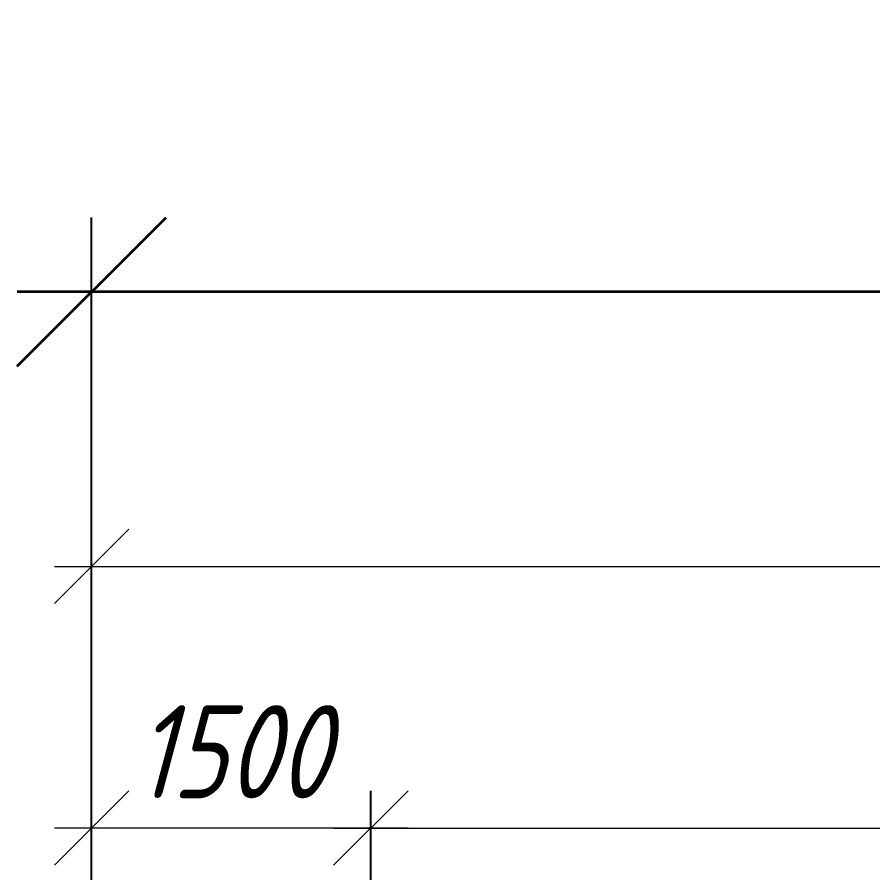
# Model space of a CAD drawing. Header units: millimetres. Extents: x 265754 to 14267433, y -6145605 to 2433772.
# Drawn here: x 7142250 to 7146846, y 37871 to 42469 of the extents above; entities that cross this region are included whole.
import ezdxf

# ---------------------------------------------------------------- set-up
doc = ezdxf.new("R2010")
doc.units = ezdxf.units.MM
doc.layers.add('1-Бетон', color=106, linetype='Continuous', lineweight=35)
doc.layers.add('ИС_Размер', color=3, linetype='Continuous', lineweight=18)
doc.styles.add('0', font='isocpeur.ttf', dxfattribs={"width": 0.8, "oblique": 15})
doc.dimstyles.new('М200', dxfattribs={"dimscale": 200, "dimtxt": 2.5, "dimasz": 2, "dimexe": 1, "dimexo": 1, "dimgap": 0.8, "dimtad": 1, "dimdec": 0, "dimzin": 0, "dimdsep": 46, "dimtxsty": '0', "dimblk": 'OBLIQUE', "dimcen": 0.09, "dimdle": 1, "dimclrd": 256, "dimclre": 256, "dimclrt": 256, "dimadec": 4, "dimazin": 0, "dimtfac": 1, "dimtdec": 0, "dimtmove": 1, "dimatfit": 2, "dimfxl": 1, "dimtolj": 1, "dimtzin": 0, "dimlwd": -1, "dimarcsym": 0})
doc.dimstyles.new('М400нов', dxfattribs={"dimscale": 400, "dimtxt": 2.5, "dimasz": 2, "dimexe": 1, "dimexo": 1, "dimgap": 0.8, "dimtad": 1, "dimdec": 0, "dimzin": 0, "dimdsep": 46, "dimtxsty": '0', "dimblk": 'OBLIQUE', "dimcen": 0.09, "dimdle": 1, "dimclrd": 256, "dimclre": 256, "dimclrt": 256, "dimadec": 4, "dimazin": 0, "dimtfac": 1, "dimtdec": 0, "dimtmove": 1, "dimatfit": 2, "dimfxl": 1, "dimtolj": 1, "dimtzin": 0, "dimlwd": -1, "dimarcsym": 0})

# ---------------------------------------------------------------- blocks, each defined once
blk = doc.blocks.new('_OBLIQUE')
at = {"color": 0, "linetype": 'ByBlock', "lineweight": -2}
blk.add_line((0.5, 0.5), (-0.5, -0.5), dxfattribs=at)
blk = doc.blocks.new('*D986')
at = {"layer": 'Defpoints', "color": 0, "linetype": 'Continuous', "transparency": 16777216}
for p in [(7174100.1, 39518), (7142650.4, 34278.1), (7174100.1, 34177.1)]:
    blk.add_point(p, dxfattribs=at)
at = {"layer": 'ИС_Размер', "lineweight": -2, "transparency": 16777216}
for p, q in [((7142650.4, 34478.1), (7142650.4, 39718)), ((7174100.1, 34377.1), (7174100.1, 39718))]:
    blk.add_line(p, q, dxfattribs=at)
at = {"layer": 'ИС_Размер', "transparency": 16777216}
blk.add_line((7142450.4, 39518), (7174300.1, 39518), dxfattribs=at)
at = {"layer": 'ИС_Размер', "linetype": 'Continuous', "transparency": 16777216, "xscale": 400, "yscale": 400, "zscale": 400, "rotation": 180}
blk.add_blockref('_OBLIQUE', (7142650.4, 39518), dxfattribs=at)
at = {"layer": 'ИС_Размер', "linetype": 'Continuous', "transparency": 16777216, "xscale": 400, "yscale": 400, "zscale": 400}
blk.add_blockref('_OBLIQUE', (7174100.1, 39518), dxfattribs=at)
at = {"layer": 'ИС_Размер', "linetype": 'Continuous', "transparency": 16777216, "insert": (7158375.2, 39928), "char_height": 500, "attachment_point": 5, "style": '0'}
blk.add_mtext('\\A1;31450', dxfattribs=at)
blk = doc.blocks.new('*D996')
at = {"layer": 'Defpoints', "color": 0, "linetype": 'Continuous', "transparency": 16777216}
for p in [(7154050, 38112.5), (7144150, 33852.3), (7154050, 33544.8)]:
    blk.add_point(p, dxfattribs=at)
at = {"layer": 'ИС_Размер', "lineweight": -2, "transparency": 16777216}
for p, q in [((7144150, 34052.3), (7144150, 38312.5)), ((7154050, 33744.8), (7154050, 38312.5))]:
    blk.add_line(p, q, dxfattribs=at)
at = {"layer": 'ИС_Размер', "transparency": 16777216}
blk.add_line((7143950, 38112.5), (7154250, 38112.5), dxfattribs=at)
at = {"layer": 'ИС_Размер', "linetype": 'Continuous', "transparency": 16777216, "xscale": 400, "yscale": 400, "zscale": 400, "rotation": 180}
blk.add_blockref('_OBLIQUE', (7144150, 38112.5), dxfattribs=at)
at = {"layer": 'ИС_Размер', "linetype": 'Continuous', "transparency": 16777216, "xscale": 400, "yscale": 400, "zscale": 400}
blk.add_blockref('_OBLIQUE', (7154050, 38112.5), dxfattribs=at)
at = {"layer": 'ИС_Размер', "linetype": 'Continuous', "transparency": 16777216, "insert": (7149100, 38522.5), "char_height": 500, "attachment_point": 5, "style": '0'}
blk.add_mtext('\\A1;9900', dxfattribs=at)
blk = doc.blocks.new('*D999')
at = {"layer": 'Defpoints', "color": 0, "linetype": 'Continuous', "transparency": 16777216}
for p in [(7142650.4, 38112.5), (7142650.4, 36331.6, 5778.2), (7144150, 36331.6, 5778.2)]:
    blk.add_point(p, dxfattribs=at)
at = {"layer": 'ИС_Размер', "lineweight": -2, "transparency": 16777216}
for p, q in [((7142650.4, 36531.6), (7142650.4, 38312.5)), ((7144150, 36531.6), (7144150, 38312.5))]:
    blk.add_line(p, q, dxfattribs=at)
at = {"layer": 'ИС_Размер', "transparency": 16777216}
blk.add_line((7144350, 38112.5), (7142450.4, 38112.5), dxfattribs=at)
at = {"layer": 'ИС_Размер', "linetype": 'Continuous', "transparency": 16777216, "xscale": 400, "yscale": 400, "zscale": 400, "rotation": 180}
blk.add_blockref('_OBLIQUE', (7142650.4, 38112.5), dxfattribs=at)
at = {"layer": 'ИС_Размер', "linetype": 'Continuous', "transparency": 16777216, "xscale": 400, "yscale": 400, "zscale": 400}
blk.add_blockref('_OBLIQUE', (7144150, 38112.5), dxfattribs=at)
at = {"layer": 'ИС_Размер', "linetype": 'Continuous', "transparency": 16777216, "insert": (7143400.2, 38522.5), "char_height": 500, "attachment_point": 5, "style": '0'}
blk.add_mtext('\\A1;1500', dxfattribs=at)
blk = doc.blocks.new('*D1459')
at = {"layer": '1-Бетон', "lineweight": -2, "transparency": 16777216}
for p, q in [((7142650.4, 36043.2), (7142650.4, 41393.2)), ((7156400.4, 36043.2), (7156400.4, 41393.2))]:
    blk.add_line(p, q, dxfattribs=at)
at = {"layer": '1-Бетон', "transparency": 16777216}
blk.add_line((7156800.4, 40993.2), (7142250.4, 40993.2), dxfattribs=at)
at = {"layer": 'Defpoints', "color": 0, "transparency": 16777216}
for p in [(7142650.4, 40993.2), (7142650.4, 35643.2), (7156400.4, 35643.2)]:
    blk.add_point(p, dxfattribs=at)
at = {"layer": '1-Бетон', "transparency": 16777216, "xscale": 800, "yscale": 800, "zscale": 800, "rotation": 180}
blk.add_blockref('_OBLIQUE', (7142650.4, 40993.2), dxfattribs=at)
at = {"layer": '1-Бетон', "transparency": 16777216, "xscale": 800, "yscale": 800, "zscale": 800}
blk.add_blockref('_OBLIQUE', (7156400.4, 40993.2), dxfattribs=at)
at = {"layer": '1-Бетон', "transparency": 16777216, "insert": (7149525.4, 41813.2), "char_height": 1000, "attachment_point": 5, "style": '0'}
blk.add_mtext('\\A1;13750', dxfattribs=at)

msp = doc.modelspace()

# ---------------------------------------------------------------- dimensions: what is measured, and where the dimension line sits
at = {"layer": '1-Бетон'}
dim = msp.add_linear_dim(base=(7142650.365, 40993.1991), p1=(7156400.4116, 35643.1881), p2=(7142650.365, 35643.1881), dimstyle='М400нов', dxfattribs=at)
dim.commit()
dim.dimension.update_dxf_attribs({"geometry": '*D1459', "text_midpoint": (7149525.3883, 41813.1991)})
at = {"layer": 'ИС_Размер', "linetype": 'Continuous'}
for base, p1, p2, picture, middle in [((7174100.0711, 39518.0125), (7142650.365, 34278.1314), (7174100.0711, 34177.1144), '*D986', (7158375.2181, 39928.0125)), ((7142650.365, 38112.47, -5778.159), (7144150.0092, 36331.6403), (7142650.365, 36331.6403), '*D999', (7143400.1871, 38522.47, -5778.159))]:
    dim = msp.add_linear_dim(base=base, p1=p1, p2=p2, dimstyle='М200', dxfattribs=at)
    dim.commit()
    dim.dimension.update_dxf_attribs({"geometry": picture, "text_midpoint": middle})
dim = msp.add_linear_dim(base=(7154050.0092, 38112.47), p1=(7144150.0092, 33852.2536), p2=(7154050.0092, 33544.8137), angle=180, dimstyle='М200', dxfattribs=at)
dim.commit()
dim.dimension.update_dxf_attribs({"geometry": '*D996', "text_midpoint": (7149100.0092, 38522.47)})

doc.saveas('drawing.dxf')
